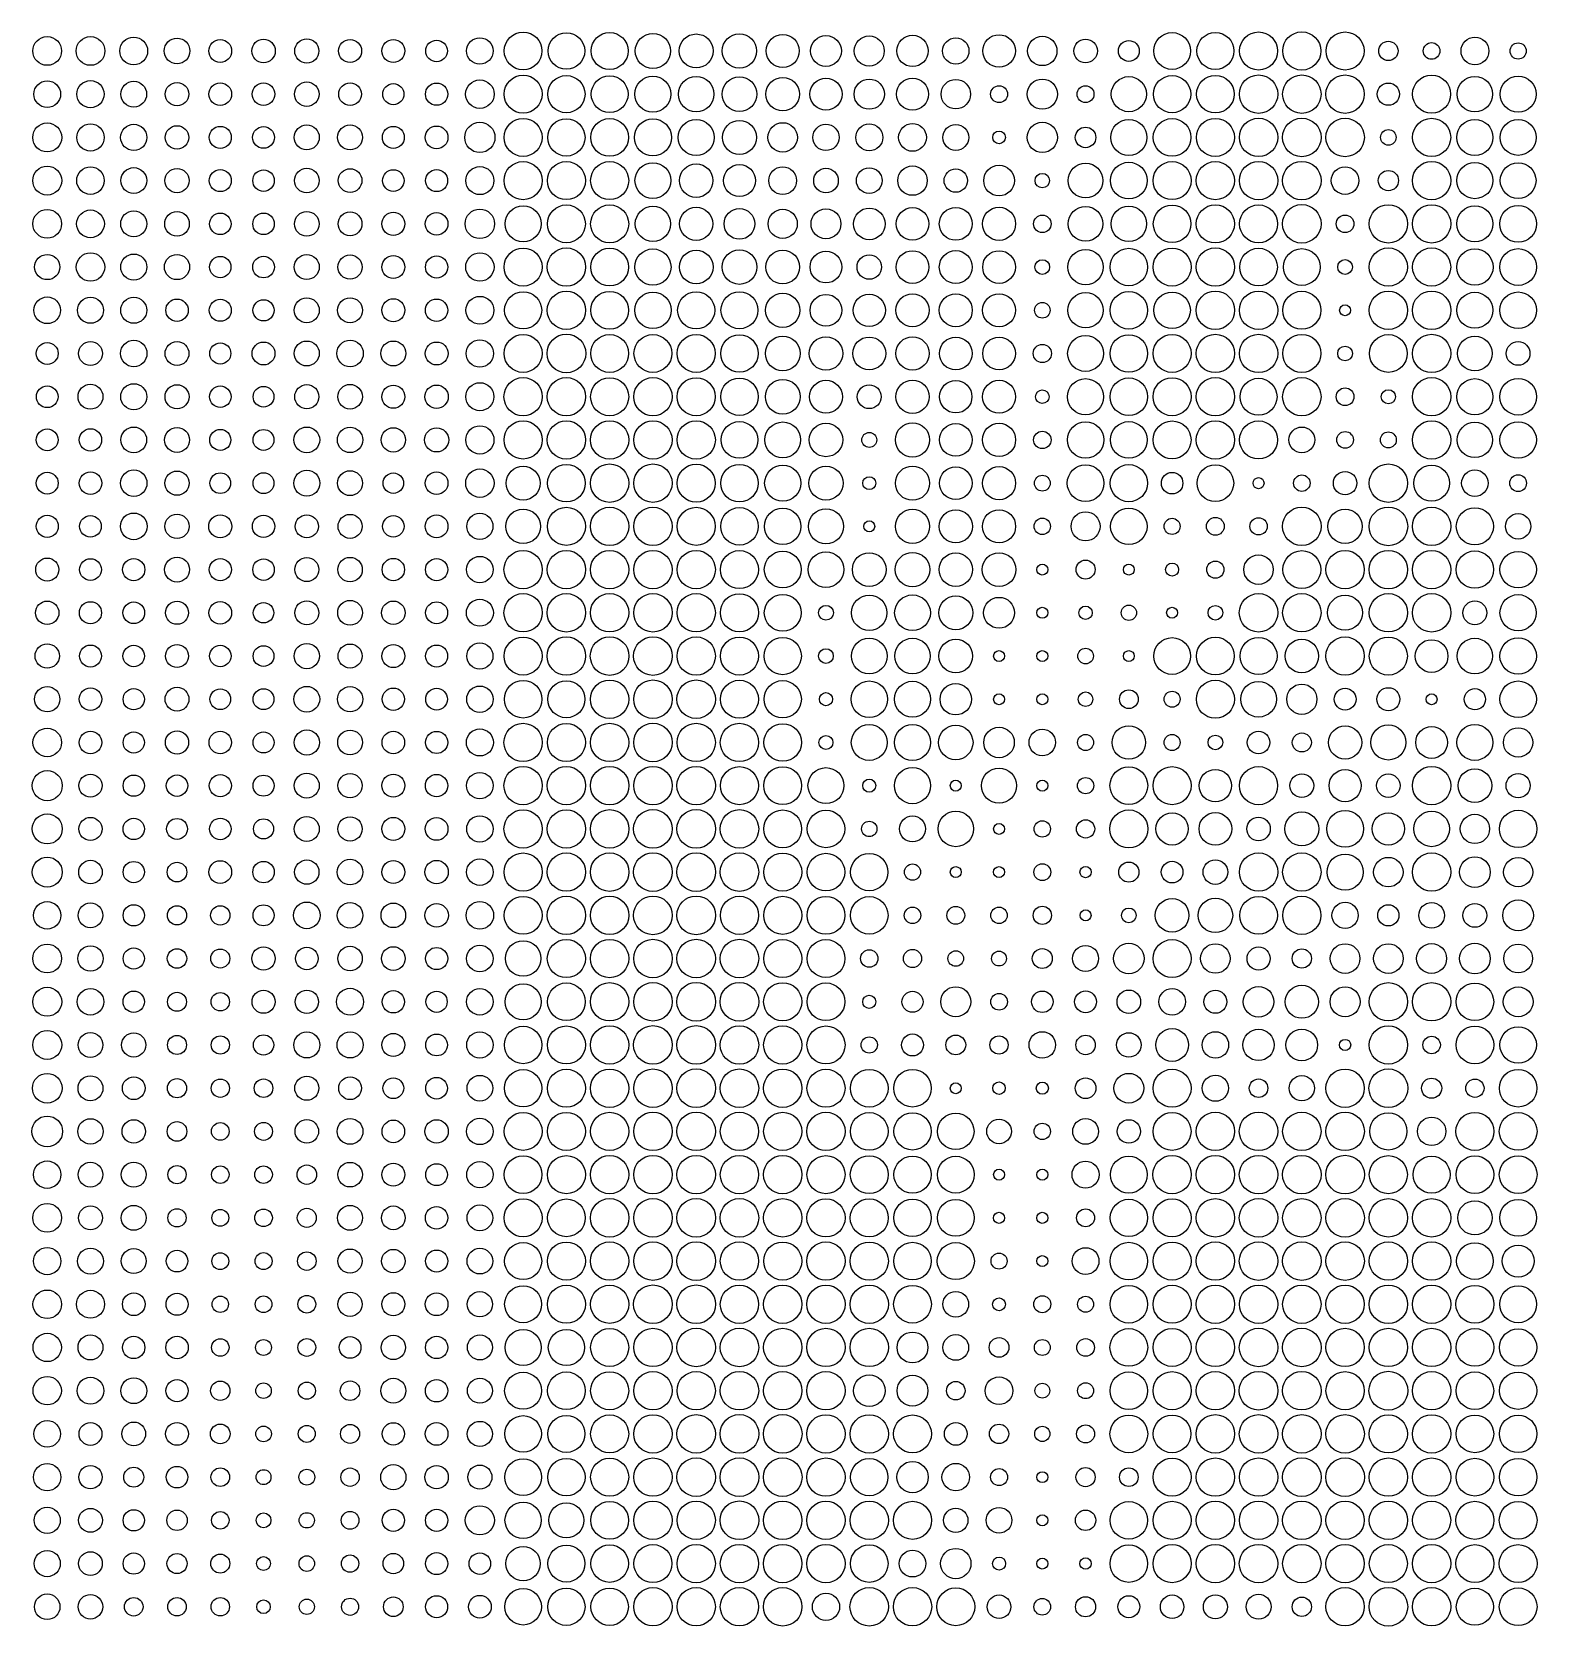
# Model space of a CAD drawing. Header units: millimetres. Extents: x 0 to 15650, y 0 to 8040.
# Drawn here: x 7833 to 9764, y 1999 to 4045 of the extents above; entities that cross this region are included whole.
import ezdxf

# ---------------------------------------------------------------- set-up
doc = ezdxf.new("R2010")
doc.units = ezdxf.units.MM
doc.layers.add('Default', color=7, linetype='Continuous', true_color=0x000000)

msp = doc.modelspace()

# ---------------------------------------------------------------- linework, layer by layer
at = {"layer": 'Default', "color": 0}
for centre, radius in [((7852.7, 4020), 18.4), ((7908.2, 4020), 18.4), ((7963.7, 4020), 17.8), ((8019.2, 4020), 16.5), ((8074.7, 4020), 14.6), ((8130.2, 4020), 15.1), ((8185.7, 4020), 15.5), ((8241.2, 4020), 14.8), ((8296.7, 4020), 14.8), ((8352.2, 4020), 13.9), ((8407.7, 4020), 17), ((8463.2, 4020), 24.2), ((8518.7, 4020), 23.5), ((8574.2, 4020), 23.7), ((8629.7, 4020), 22.6), ((8685.2, 4020), 21.8), ((8740.7, 4020), 22), ((8796.2, 4020), 21.2), ((8851.7, 4020), 19.8), ((8907.2, 4020), 19.3), ((8962.7, 4020), 20.1), ((9018.2, 4020), 16.9), ((9073.7, 4020), 20.9), ((9129.2, 4020), 18.8), ((9184.7, 4020), 15.1), ((9240.2, 4020), 13.4), ((9295.7, 4020), 23.6), ((9351.2, 4020), 23.7), ((9406.6, 4020), 24.4), ((9462.1, 4020), 24.5), ((9517.6, 4020), 24.4), ((9573.1, 4020), 12.4), ((9628.6, 4020), 10.7), ((9684.1, 4020), 17.8), ((9739.6, 4020), 10.4), ((8463.2, 3964.6), 24.4), ((9351.2, 3964.6), 24.1), ((9406.6, 3964.6), 24.6), ((9462.1, 3964.6), 24.6), ((9517.6, 3964.6), 24.6), ((9628.6, 3964.6), 24.4), ((7852.7, 3964.6), 17.2), ((7908.2, 3964.6), 17.4), ((7963.7, 3964.6), 16.5), ((8019.2, 3964.6), 15), ((8074.7, 3964.6), 14.6), ((8130.2, 3964.6), 14.5), ((8185.7, 3964.6), 15.7), ((8241.2, 3964.6), 14.6), ((8296.7, 3964.6), 13.6), ((8352.2, 3964.6), 14.3), ((8407.7, 3964.6), 18.3), ((8518.7, 3964.6), 23.9), ((8574.2, 3964.6), 23.6), ((8629.7, 3964.6), 23.1), ((8685.2, 3964.6), 22.7), ((8740.7, 3964.6), 22.2), ((8796.2, 3964.6), 21.5), ((8851.7, 3964.6), 20.6), ((8907.2, 3964.6), 19.4), ((8962.7, 3964.6), 20.6), ((9018.2, 3964.6), 18.9), ((9073.7, 3964.6), 10.9), ((9129.2, 3964.6), 19.4), ((9184.7, 3964.6), 10.8), ((9240.2, 3964.6), 22.5), ((9295.7, 3964.6), 23.9), ((9573.1, 3964.6), 14.3), ((9684.1, 3964.6), 22.7), ((9739.6, 3964.6), 23.2), ((7852.7, 3909.1), 18.6), ((8407.7, 3909.1), 19.4), ((8463.2, 3909.1), 24.4), ((8518.7, 3909.1), 23.9), ((8574.2, 3909.1), 24.2), ((8629.7, 3909.1), 23.8), ((8685.2, 3909.1), 23.1), ((8740.7, 3909.1), 21.8), ((8796.2, 3909.1), 18.9), ((9129.2, 3909.1), 19.4), ((9240.2, 3909.1), 23.2), ((9295.7, 3909.1), 24.2), ((9351.2, 3909.1), 24.4), ((9406.6, 3909.1), 24.6), ((9462.1, 3909.1), 24.7), ((9517.6, 3909.1), 24.7), ((9628.6, 3909.1), 24.5), ((9684.1, 3909.1), 23.2), ((9739.6, 3909.1), 23), ((7908.2, 3909.1), 17.5), ((7963.7, 3909.1), 16.8), ((8019.2, 3909.1), 15), ((8074.7, 3909.1), 14.1), ((8130.2, 3909.1), 14), ((8185.7, 3909.1), 16), ((8241.2, 3909.1), 16), ((8296.7, 3909.1), 14.1), ((8352.2, 3909.1), 14.6), ((8851.7, 3909.1), 16.9), ((8907.2, 3909.1), 17.3), ((8962.7, 3909.1), 17.8), ((9018.2, 3909.1), 16.6), ((9073.7, 3909.1), 8.13), ((9184.7, 3909.1), 13.2), ((9573.1, 3909.1), 9.96), ((7852.7, 3853.7), 18.6), ((7908.2, 3853.7), 17.7), ((7963.7, 3853.7), 16.6), ((8019.2, 3853.7), 15.5), ((8074.7, 3853.7), 14.1), ((8130.2, 3853.7), 13.8), ((8185.7, 3853.7), 15.8), ((8241.2, 3853.7), 15.2), ((8296.7, 3853.7), 13.9), ((8352.2, 3853.7), 14.1), ((8407.7, 3853.7), 18), ((8463.2, 3853.7), 24.5), ((8518.7, 3853.7), 24.4), ((8574.2, 3853.7), 24.4), ((8629.7, 3853.7), 23), ((8685.2, 3853.7), 21.5), ((8740.7, 3853.7), 20.5), ((8796.2, 3853.7), 17.8), ((8851.7, 3853.7), 15.8), ((8907.2, 3853.7), 16.5), ((8962.7, 3853.7), 18.9), ((9018.2, 3853.7), 15), ((9073.7, 3853.7), 19.7), ((9184.7, 3853.7), 22.3), ((9240.2, 3853.7), 23.5), ((9295.7, 3853.7), 24.4), ((9351.2, 3853.7), 24.5), ((9406.6, 3853.7), 24.6), ((9462.1, 3853.7), 24.7), ((9517.6, 3853.7), 17.7), ((9573.1, 3853.7), 13), ((9628.6, 3853.7), 24.6), ((9684.1, 3853.7), 23.2), ((9739.6, 3853.7), 22.9), ((9129.2, 3853.7), 9.26), ((7852.7, 3798.2), 18.4), ((7908.2, 3798.2), 17.8), ((7963.7, 3798.2), 16.7), ((8019.2, 3798.2), 15.8), ((8074.7, 3798.2), 13.8), ((8130.2, 3798.2), 13.8), ((8185.7, 3798.2), 15.8), ((8241.2, 3798.2), 15.3), ((8296.7, 3798.2), 14.8), ((8352.2, 3798.2), 14.5), ((8407.7, 3798.2), 18.9), ((8463.2, 3798.2), 23.1), ((8518.7, 3798.2), 24.3), ((8574.2, 3798.2), 24.4), ((8629.7, 3798.2), 22.6), ((8685.2, 3798.2), 21.3), ((8740.7, 3798.2), 19.7), ((8796.2, 3798.2), 18.7), ((8851.7, 3798.2), 19.2), ((8907.2, 3798.2), 20.3), ((8962.7, 3798.2), 20.9), ((9018.2, 3798.2), 21.1), ((9073.7, 3798.2), 21.3), ((9129.2, 3798.2), 11.2), ((9184.7, 3798.2), 22.3), ((9240.2, 3798.2), 22.7), ((9295.7, 3798.2), 24.1), ((9351.2, 3798.2), 24.5), ((9406.6, 3798.2), 24.4), ((9462.1, 3798.2), 24.7), ((9517.6, 3798.2), 11.3), ((9573.1, 3798.2), 24.6), ((9628.6, 3798.2), 24.6), ((9684.1, 3798.2), 23.2), ((9739.6, 3798.2), 23.7), ((8463.2, 3742.8), 24.4), ((8518.7, 3742.8), 24.6), ((8574.2, 3742.8), 24.2), ((8629.7, 3742.8), 23.2), ((8685.2, 3742.8), 21.6), ((8740.7, 3742.8), 22.2), ((8796.2, 3742.8), 21.7), ((8962.7, 3742.8), 21), ((9018.2, 3742.8), 21.1), ((9073.7, 3742.8), 21), ((9184.7, 3742.8), 22.7), ((9240.2, 3742.8), 24), ((9295.7, 3742.8), 24.4), ((9351.2, 3742.8), 24.6), ((9406.6, 3742.8), 24.1), ((9462.1, 3742.8), 23.6), ((9573.1, 3742.8), 24.5), ((9628.6, 3742.8), 24.5), ((9684.1, 3742.8), 23.3), ((9739.6, 3742.8), 23.6), ((7852.7, 3742.8), 16.2), ((7908.2, 3742.8), 18.2), ((7963.7, 3742.8), 16.7), ((8019.2, 3742.8), 16.2), ((8074.7, 3742.8), 13.7), ((8130.2, 3742.8), 13.9), ((8185.7, 3742.8), 16), ((8241.2, 3742.8), 15.5), ((8296.7, 3742.8), 14.6), ((8352.2, 3742.8), 14.3), ((8407.7, 3742.8), 18.2), ((8851.7, 3742.8), 20.4), ((8907.2, 3742.8), 15.7), ((9129.2, 3742.8), 9.4), ((9517.6, 3742.8), 9.47), ((7852.7, 3687.3), 17.1), ((7908.2, 3687.3), 16.7), ((7963.7, 3687.3), 16.7), ((8185.7, 3687.3), 16), ((8241.2, 3687.3), 16), ((8407.7, 3687.3), 17.9), ((8463.2, 3687.3), 23.8), ((8518.7, 3687.3), 24.6), ((8574.2, 3687.3), 24.2), ((8629.7, 3687.3), 23.4), ((8685.2, 3687.3), 23.8), ((8740.7, 3687.3), 23.7), ((8796.2, 3687.3), 22), ((8851.7, 3687.3), 20.4), ((8907.2, 3687.3), 20.7), ((8962.7, 3687.3), 21.2), ((9018.2, 3687.3), 21.2), ((9073.7, 3687.3), 21.2), ((9184.7, 3687.3), 22.7), ((9240.2, 3687.3), 24.1), ((9295.7, 3687.3), 23.4), ((9351.2, 3687.3), 24.7), ((9406.6, 3687.3), 24.6), ((9462.1, 3687.3), 24.4), ((9573.1, 3687.3), 24.6), ((9628.6, 3687.3), 24.7), ((9684.1, 3687.3), 23.1), ((9739.6, 3687.3), 23.5), ((8019.2, 3687.3), 14.4), ((8074.7, 3687.3), 14.1), ((8130.2, 3687.3), 13.6), ((8296.7, 3687.3), 14.8), ((8352.2, 3687.3), 14.4), ((9129.2, 3687.3), 10), ((9517.6, 3687.3), 7), ((7852.7, 3631.9), 14.1), ((7908.2, 3631.9), 15.3), ((7963.7, 3631.9), 17), ((8019.2, 3631.9), 15.3), ((8074.7, 3631.9), 13.6), ((8130.2, 3631.9), 14.7), ((8185.7, 3631.9), 16), ((8241.2, 3631.9), 17), ((8296.7, 3631.9), 16), ((8352.2, 3631.9), 14.7), ((8407.7, 3631.9), 17.5), ((8463.2, 3631.9), 24.4), ((8518.7, 3631.9), 24.8), ((8574.2, 3631.9), 24.3), ((8629.7, 3631.9), 24.3), ((8685.2, 3631.9), 24.4), ((8740.7, 3631.9), 24), ((8796.2, 3631.9), 22.3), ((8851.7, 3631.9), 21.5), ((8907.2, 3631.9), 21.1), ((8962.7, 3631.9), 21.4), ((9018.2, 3631.9), 21), ((9073.7, 3631.9), 21), ((9129.2, 3631.9), 11.7), ((9184.7, 3631.9), 23), ((9240.2, 3631.9), 24.1), ((9295.7, 3631.9), 24.4), ((9351.2, 3631.9), 24.6), ((9406.6, 3631.9), 24.6), ((9462.1, 3631.9), 24.5), ((9517.6, 3631.9), 9.47), ((9573.1, 3631.9), 24.2), ((9628.6, 3631.9), 24.6), ((9684.1, 3631.9), 22.3), ((9739.6, 3631.9), 15.2), ((8463.2, 3576.4), 24.6), ((8518.7, 3576.4), 24.6), ((8574.2, 3576.4), 24.4), ((8629.7, 3576.4), 24.6), ((8685.2, 3576.4), 24.4), ((8740.7, 3576.4), 24), ((9240.2, 3576.4), 24.1), ((9295.7, 3576.4), 24.4), ((9351.2, 3576.4), 24.6), ((9406.6, 3576.4), 23.7), ((9462.1, 3576.4), 24.6), ((9628.6, 3576.4), 24.6), ((7852.7, 3576.4), 13.9), ((7908.2, 3576.4), 16), ((7963.7, 3576.4), 16.7), ((8019.2, 3576.4), 15.4), ((8074.7, 3576.4), 13.8), ((8130.2, 3576.4), 13.3), ((8185.7, 3576.4), 15.5), ((8241.2, 3576.4), 15.8), ((8296.7, 3576.4), 14.8), ((8352.2, 3576.4), 15), ((8407.7, 3576.4), 18), ((8796.2, 3576.4), 22.3), ((8851.7, 3576.4), 21.1), ((8907.2, 3576.4), 15.3), ((8962.7, 3576.4), 21.4), ((9018.2, 3576.4), 20.8), ((9073.7, 3576.4), 21.2), ((9129.2, 3576.4), 8.69), ((9184.7, 3576.4), 23.2), ((9517.6, 3576.4), 11.4), ((9573.1, 3576.4), 9.05), ((9684.1, 3576.4), 23.2), ((9739.6, 3576.4), 23.5), ((8407.7, 3521), 18.1), ((8463.2, 3521), 24.5), ((8518.7, 3521), 24.6), ((8574.2, 3521), 24.6), ((8629.7, 3521), 24.6), ((8685.2, 3521), 24.6), ((8740.7, 3521), 23.5), ((8796.2, 3521), 23), ((8851.7, 3521), 21.5), ((8962.7, 3521), 22), ((9018.2, 3521), 21), ((9073.7, 3521), 21.3), ((9184.7, 3521), 23.4), ((9240.2, 3521), 23.5), ((9295.7, 3521), 24.3), ((9351.2, 3521), 24.6), ((9406.6, 3521), 24.4), ((9628.6, 3521), 24.6), ((9684.1, 3521), 22.7), ((9739.6, 3521), 23.4), ((7852.7, 3521), 14), ((7908.2, 3521), 14.3), ((7963.7, 3521), 16.5), ((8019.2, 3521), 16), ((8074.7, 3521), 13.5), ((8130.2, 3521), 13.4), ((8185.7, 3521), 16.5), ((8241.2, 3521), 16.3), ((8296.7, 3521), 15.6), ((8352.2, 3521), 15.5), ((8907.2, 3521), 9.54), ((9129.2, 3521), 11.2), ((9462.1, 3521), 16.5), ((9517.6, 3521), 10.7), ((9573.1, 3521), 10.2), ((7852.7, 3465.5), 14.1), ((7908.2, 3465.5), 14.5), ((7963.7, 3465.5), 17), ((8019.2, 3465.5), 15.5), ((8074.7, 3465.5), 13.3), ((8130.2, 3465.5), 13.4), ((8185.7, 3465.5), 16.7), ((8241.2, 3465.5), 16), ((8296.7, 3465.5), 13.1), ((8352.2, 3465.5), 14.6), ((8407.7, 3465.5), 18.2), ((8463.2, 3465.5), 21.8), ((8518.7, 3465.5), 24.1), ((8574.2, 3465.5), 24.6), ((8629.7, 3465.5), 24.6), ((8685.2, 3465.5), 24.4), ((8740.7, 3465.5), 24), ((8796.2, 3465.5), 23.2), ((8851.7, 3465.5), 21.9), ((8962.7, 3465.5), 22), ((9018.2, 3465.5), 20.9), ((9073.7, 3465.5), 21.3), ((9184.7, 3465.5), 23.5), ((9240.2, 3465.5), 23.9), ((9295.7, 3465.5), 13.8), ((9351.2, 3465.5), 23.5), ((9517.6, 3465.5), 15), ((9573.1, 3465.5), 24.6), ((9628.6, 3465.5), 23), ((9684.1, 3465.5), 17), ((8907.2, 3465.5), 8.27), ((9129.2, 3465.5), 10.1), ((9406.6, 3465.5), 7.07), ((9462.1, 3465.5), 10.5), ((9739.6, 3465.5), 10.7), ((7852.7, 3410.1), 14.2), ((7908.2, 3410.1), 13.9), ((7963.7, 3410.1), 17.1), ((8019.2, 3410.1), 15.6), ((8074.7, 3410.1), 14.8), ((8130.2, 3410.1), 14.3), ((8185.7, 3410.1), 14.8), ((8241.2, 3410.1), 15.4), ((8296.7, 3410.1), 13.8), ((8352.2, 3410.1), 14.6), ((8407.7, 3410.1), 16.8), ((8463.2, 3410.1), 22.2), ((8518.7, 3410.1), 24.4), ((8574.2, 3410.1), 24.6), ((8629.7, 3410.1), 24.6), ((8685.2, 3410.1), 24.4), ((8740.7, 3410.1), 24.1), ((8796.2, 3410.1), 23.4), ((8851.7, 3410.1), 22.6), ((8907.2, 3410.1), 7), ((8962.7, 3410.1), 22), ((9018.2, 3410.1), 21.3), ((9073.7, 3410.1), 21.3), ((9129.2, 3410.1), 10.5), ((9184.7, 3410.1), 18.6), ((9240.2, 3410.1), 23.4), ((9295.7, 3410.1), 10.3), ((9351.2, 3410.1), 11.4), ((9406.6, 3410.1), 11.1), ((9462.1, 3410.1), 24.7), ((9517.6, 3410.1), 22), ((9573.1, 3410.1), 24.8), ((9628.6, 3410.1), 24.6), ((9684.1, 3410.1), 23.8), ((9739.6, 3410.1), 16.3), ((8463.2, 3354.6), 24.6), ((8518.7, 3354.6), 24.6), ((8574.2, 3354.6), 24.6), ((8629.7, 3354.6), 24.6), ((8685.2, 3354.6), 24.6), ((8740.7, 3354.6), 24.4), ((8796.2, 3354.6), 23.6), ((8851.7, 3354.6), 22.9), ((8907.2, 3354.6), 21.7), ((8962.7, 3354.6), 22.1), ((9018.2, 3354.6), 21.5), ((9073.7, 3354.6), 21.7), ((9462.1, 3354.6), 24.3), ((9517.6, 3354.6), 24.6), ((9573.1, 3354.6), 24.7), ((9628.6, 3354.6), 24.6), ((9684.1, 3354.6), 24), ((9739.6, 3354.6), 23.4), ((7852.7, 3354.6), 14.8), ((7908.2, 3354.6), 14), ((7963.7, 3354.6), 14.3), ((8019.2, 3354.6), 16), ((8074.7, 3354.6), 14.2), ((8130.2, 3354.6), 13.8), ((8185.7, 3354.6), 15.4), ((8241.2, 3354.6), 15.7), ((8296.7, 3354.6), 14.4), ((8352.2, 3354.6), 14.3), ((8407.7, 3354.6), 17), ((9129.2, 3354.6), 7), ((9184.7, 3354.6), 12.2), ((9240.2, 3354.6), 7), ((9295.7, 3354.6), 8.41), ((9351.2, 3354.6), 11), ((9406.6, 3354.6), 18.9), ((7852.7, 3299.2), 15), ((8019.2, 3299.2), 14.8), ((8074.7, 3299.2), 14.5), ((8185.7, 3299.2), 15.4), ((8241.2, 3299.2), 15.9), ((8296.7, 3299.2), 15.1), ((8407.7, 3299.2), 17.3), ((8463.2, 3299.2), 24.6), ((8518.7, 3299.2), 24.7), ((8574.2, 3299.2), 24.6), ((8629.7, 3299.2), 24.7), ((8685.2, 3299.2), 24.6), ((8740.7, 3299.2), 24.5), ((8796.2, 3299.2), 23.6), ((8907.2, 3299.2), 22.7), ((8962.7, 3299.2), 22.9), ((9018.2, 3299.2), 21.7), ((9073.7, 3299.2), 19.8), ((9406.6, 3299.2), 24.7), ((9462.1, 3299.2), 24.6), ((9517.6, 3299.2), 22.5), ((9573.1, 3299.2), 24.6), ((9628.6, 3299.2), 24.7), ((9684.1, 3299.2), 15.3), ((9739.6, 3299.2), 23.3), ((7908.2, 3299.2), 14.2), ((7963.7, 3299.2), 13.9), ((8130.2, 3299.2), 13.1), ((8352.2, 3299.2), 14.1), ((8851.7, 3299.2), 9.47), ((9129.2, 3299.2), 7.07), ((9184.7, 3299.2), 8.55), ((9240.2, 3299.2), 9.82), ((9295.7, 3299.2), 7), ((9351.2, 3299.2), 9.4), ((7852.7, 3243.7), 15.6), ((7908.2, 3243.7), 14.1), ((7963.7, 3243.7), 13.8), ((8019.2, 3243.7), 14.7), ((8074.7, 3243.7), 13.8), ((8130.2, 3243.7), 13.3), ((8185.7, 3243.7), 16.2), ((8241.2, 3243.7), 15.4), ((8296.7, 3243.7), 14.8), ((8352.2, 3243.7), 14.1), ((8407.7, 3243.7), 16.8), ((8463.2, 3243.7), 24.4), ((8518.7, 3243.7), 24.7), ((8574.2, 3243.7), 24.8), ((8629.7, 3243.7), 24.8), ((8685.2, 3243.7), 24.6), ((8740.7, 3243.7), 24.4), ((8796.2, 3243.7), 23.9), ((8851.7, 3243.7), 9.4), ((8907.2, 3243.7), 22.9), ((8962.7, 3243.7), 22.8), ((9018.2, 3243.7), 21.6), ((9184.7, 3243.7), 10), ((9295.7, 3243.7), 23.6), ((9351.2, 3243.7), 24.2), ((9406.6, 3243.7), 23.8), ((9462.1, 3243.7), 21.5), ((9517.6, 3243.7), 24.6), ((9573.1, 3243.7), 24.4), ((9628.6, 3243.7), 21), ((9684.1, 3243.7), 22.8), ((9739.6, 3243.7), 23.4), ((9073.7, 3243.7), 7), ((9129.2, 3243.7), 7), ((9240.2, 3243.7), 7), ((8463.2, 3188.3), 24.1), ((8518.7, 3188.3), 23.8), ((8574.2, 3188.3), 24.6), ((8629.7, 3188.3), 24.7), ((8685.2, 3188.3), 24.7), ((8740.7, 3188.3), 24.4), ((8796.2, 3188.3), 23.9), ((8907.2, 3188.3), 23.4), ((9351.2, 3188.3), 24.4), ((9739.6, 3188.3), 23.4), ((7852.7, 3188.3), 16.2), ((7908.2, 3188.3), 14.4), ((7963.7, 3188.3), 13.6), ((8019.2, 3188.3), 15.3), ((8074.7, 3188.3), 13.3), ((8130.2, 3188.3), 13.4), ((8185.7, 3188.3), 16.5), ((8241.2, 3188.3), 16.2), ((8296.7, 3188.3), 14.3), ((8352.2, 3188.3), 14), ((8407.7, 3188.3), 16.9), ((8851.7, 3188.3), 8.41), ((8962.7, 3188.3), 23), ((9018.2, 3188.3), 20.2), ((9073.7, 3188.3), 7), ((9129.2, 3188.3), 7), ((9184.7, 3188.3), 9.33), ((9240.2, 3188.3), 12), ((9295.7, 3188.3), 10.2), ((9406.6, 3188.3), 22.9), ((9462.1, 3188.3), 19.4), ((9517.6, 3188.3), 14), ((9573.1, 3188.3), 14.8), ((9628.6, 3188.3), 7), ((9684.1, 3188.3), 13.6), ((7852.7, 3132.8), 18.3), ((8407.7, 3132.8), 17.3), ((8463.2, 3132.8), 24.6), ((8518.7, 3132.8), 24.4), ((8574.2, 3132.8), 24.6), ((8629.7, 3132.8), 24.7), ((8685.2, 3132.8), 24.6), ((8740.7, 3132.8), 24.6), ((8796.2, 3132.8), 24.1), ((8907.2, 3132.8), 23), ((8962.7, 3132.8), 23.1), ((9018.2, 3132.8), 22.1), ((9073.7, 3132.8), 19.6), ((9240.2, 3132.8), 21.5), ((9517.6, 3132.8), 21.3), ((9573.1, 3132.8), 22.5), ((9628.6, 3132.8), 20.4), ((9684.1, 3132.8), 23), ((9739.6, 3132.8), 18.8), ((7908.2, 3132.8), 14.5), ((7963.7, 3132.8), 13.6), ((8019.2, 3132.8), 14.9), ((8074.7, 3132.8), 14.4), ((8130.2, 3132.8), 13.5), ((8185.7, 3132.8), 16.1), ((8241.2, 3132.8), 15.9), ((8296.7, 3132.8), 14.5), ((8352.2, 3132.8), 14.2), ((8851.7, 3132.8), 8.98), ((9129.2, 3132.8), 17), ((9184.7, 3132.8), 10.3), ((9295.7, 3132.8), 10.3), ((9351.2, 3132.8), 9.4), ((9406.6, 3132.8), 14.5), ((9462.1, 3132.8), 12.2), ((7852.7, 3077.4), 19.3), ((7908.2, 3077.4), 14.8), ((7963.7, 3077.4), 13.6), ((8019.2, 3077.4), 13.7), ((8074.7, 3077.4), 14.2), ((8130.2, 3077.4), 13.5), ((8185.7, 3077.4), 16), ((8241.2, 3077.4), 15.5), ((8296.7, 3077.4), 14.8), ((8352.2, 3077.4), 14.4), ((8407.7, 3077.4), 17), ((8463.2, 3077.4), 24.6), ((8518.7, 3077.4), 24.6), ((8574.2, 3077.4), 24.7), ((8629.7, 3077.4), 24.7), ((8685.2, 3077.4), 24.7), ((8740.7, 3077.4), 24.4), ((8796.2, 3077.4), 24.3), ((8851.7, 3077.4), 23.1), ((8962.7, 3077.4), 23.2), ((9073.7, 3077.4), 22.5), ((9240.2, 3077.4), 24.2), ((9295.7, 3077.4), 24.4), ((9351.2, 3077.4), 20.8), ((9406.6, 3077.4), 24.5), ((9462.1, 3077.4), 15.2), ((9517.6, 3077.4), 20.6), ((9573.1, 3077.4), 15), ((9628.6, 3077.4), 24.6), ((9684.1, 3077.4), 21.6), ((9739.6, 3077.4), 15.5), ((8907.2, 3077.4), 8.41), ((9018.2, 3077.4), 7), ((9129.2, 3077.4), 7.07), ((9184.7, 3077.4), 10.4), ((7852.7, 3021.9), 19.3), ((7908.2, 3021.9), 14.8), ((7963.7, 3021.9), 13.7), ((8019.2, 3021.9), 13.4), ((8074.7, 3021.9), 13.8), ((8130.2, 3021.9), 12.9), ((8185.7, 3021.9), 16), ((8241.2, 3021.9), 15.6), ((8296.7, 3021.9), 14.8), ((8352.2, 3021.9), 14.6), ((8407.7, 3021.9), 16.9), ((8463.2, 3021.9), 24.6), ((8518.7, 3021.9), 24.6), ((8574.2, 3021.9), 24.7), ((8629.7, 3021.9), 24.8), ((8685.2, 3021.9), 24.8), ((8740.7, 3021.9), 24.7), ((8796.2, 3021.9), 24.3), ((8851.7, 3021.9), 24.1), ((8907.2, 3021.9), 9.89), ((8962.7, 3021.9), 16.7), ((9018.2, 3021.9), 22.8), ((9073.7, 3021.9), 7), ((9129.2, 3021.9), 10.5), ((9184.7, 3021.9), 11.7), ((9240.2, 3021.9), 24.4), ((9295.7, 3021.9), 20.7), ((9351.2, 3021.9), 21), ((9406.6, 3021.9), 15.1), ((9462.1, 3021.9), 21.8), ((9517.6, 3021.9), 23.6), ((9573.1, 3021.9), 20.7), ((9628.6, 3021.9), 22.8), ((9684.1, 3021.9), 18.8), ((9739.6, 3021.9), 24), ((8463.2, 2966.5), 24.5), ((8518.7, 2966.5), 24.6), ((8574.2, 2966.5), 24.7), ((8629.7, 2966.5), 24.8), ((8685.2, 2966.5), 24.8), ((8740.7, 2966.5), 24.7), ((8796.2, 2966.5), 24.4), ((8851.7, 2966.5), 24.1), ((8907.2, 2966.5), 23.9), ((9406.6, 2966.5), 24.6), ((9462.1, 2966.5), 24.6), ((9517.6, 2966.5), 23.2), ((9628.6, 2966.5), 24.6), ((7852.7, 2966.5), 19.2), ((7908.2, 2966.5), 15.1), ((7963.7, 2966.5), 13.6), ((8019.2, 2966.5), 12.6), ((8074.7, 2966.5), 14.6), ((8130.2, 2966.5), 13.8), ((8185.7, 2966.5), 15.6), ((8241.2, 2966.5), 16.4), ((8296.7, 2966.5), 14.7), ((8352.2, 2966.5), 15), ((8407.7, 2966.5), 17), ((8962.7, 2966.5), 10.4), ((9018.2, 2966.5), 7.07), ((9073.7, 2966.5), 7.07), ((9129.2, 2966.5), 10.8), ((9184.7, 2966.5), 7.28), ((9240.2, 2966.5), 12.9), ((9295.7, 2966.5), 13.9), ((9351.2, 2966.5), 15.8), ((9573.1, 2966.5), 18.9), ((9684.1, 2966.5), 19.7), ((9739.6, 2966.5), 18.7), ((7852.7, 2911), 17.6), ((7908.2, 2911), 15.9), ((8185.7, 2911), 17.1), ((8241.2, 2911), 16.4), ((8296.7, 2911), 15.8), ((8352.2, 2911), 15.1), ((8407.7, 2911), 17.7), ((8463.2, 2911), 24.3), ((8518.7, 2911), 24.6), ((8574.2, 2911), 24.7), ((8629.7, 2911), 24.8), ((8685.2, 2911), 24.8), ((8740.7, 2911), 24.5), ((8796.2, 2911), 24.4), ((8851.7, 2911), 24.3), ((8907.2, 2911), 24.1), ((9295.7, 2911), 21.6), ((9351.2, 2911), 22.2), ((9406.6, 2911), 24.2), ((9462.1, 2911), 24.5), ((9517.6, 2911), 16.8), ((9628.6, 2911), 16.5), ((9684.1, 2911), 15.3), ((9739.6, 2911), 19.7), ((7963.7, 2911), 13.6), ((8019.2, 2911), 12.3), ((8074.7, 2911), 12.4), ((8130.2, 2911), 13.5), ((8962.7, 2911), 10.5), ((9018.2, 2911), 11.4), ((9073.7, 2911), 10.6), ((9129.2, 2911), 11.7), ((9184.7, 2911), 7), ((9240.2, 2911), 9.4), ((9573.1, 2911), 13.6), ((7852.7, 2855.6), 18.4), ((7908.2, 2855.6), 16.3), ((7963.7, 2855.6), 13.6), ((8019.2, 2855.6), 12.5), ((8074.7, 2855.6), 12.2), ((8130.2, 2855.6), 15), ((8185.7, 2855.6), 14.4), ((8241.2, 2855.6), 15.7), ((8296.7, 2855.6), 15.2), ((8352.2, 2855.6), 14.2), ((8407.7, 2855.6), 17), ((8463.2, 2855.6), 22.8), ((8518.7, 2855.6), 24.5), ((8574.2, 2855.6), 24.6), ((8629.7, 2855.6), 24.7), ((8685.2, 2855.6), 24.7), ((8740.7, 2855.6), 24.7), ((8796.2, 2855.6), 24.4), ((8851.7, 2855.6), 24.3), ((8907.2, 2855.6), 11.2), ((8962.7, 2855.6), 11.7), ((9018.2, 2855.6), 10), ((9073.7, 2855.6), 9.54), ((9129.2, 2855.6), 12.8), ((9184.7, 2855.6), 16.7), ((9240.2, 2855.6), 19.6), ((9295.7, 2855.6), 24.4), ((9351.2, 2855.6), 18.9), ((9406.6, 2855.6), 14.8), ((9462.1, 2855.6), 12.4), ((9517.6, 2855.6), 19), ((9573.1, 2855.6), 19), ((9628.6, 2855.6), 19.2), ((9684.1, 2855.6), 19.7), ((9739.6, 2855.6), 18.4), ((8463.2, 2800.1), 23.2), ((8518.7, 2800.1), 24.2), ((8574.2, 2800.1), 24.6), ((8629.7, 2800.1), 24.7), ((8685.2, 2800.1), 24.8), ((8740.7, 2800.1), 24.8), ((8796.2, 2800.1), 24.5), ((8851.7, 2800.1), 24.2), ((9573.1, 2800.1), 24.6), ((9628.6, 2800.1), 24.6), ((9684.1, 2800.1), 24.1), ((7852.7, 2800.1), 18.6), ((7908.2, 2800.1), 17), ((7963.7, 2800.1), 13.7), ((8019.2, 2800.1), 12.2), ((8074.7, 2800.1), 11.8), ((8130.2, 2800.1), 14.8), ((8185.7, 2800.1), 15), ((8241.2, 2800.1), 17.3), ((8296.7, 2800.1), 14.3), ((8352.2, 2800.1), 13.6), ((8407.7, 2800.1), 17), ((8907.2, 2800.1), 8.41), ((8962.7, 2800.1), 13.5), ((9018.2, 2800.1), 19.3), ((9073.7, 2800.1), 10.7), ((9129.2, 2800.1), 13.8), ((9184.7, 2800.1), 14), ((9240.2, 2800.1), 15.1), ((9295.7, 2800.1), 17.1), ((9351.2, 2800.1), 14.7), ((9406.6, 2800.1), 19.6), ((9462.1, 2800.1), 21.2), ((9517.6, 2800.1), 19.2), ((9739.6, 2800.1), 19.1), ((7852.7, 2744.7), 18.6), ((8185.7, 2744.7), 16.7), ((8241.2, 2744.7), 16.7), ((8407.7, 2744.7), 16.9), ((8463.2, 2744.7), 24), ((8518.7, 2744.7), 24.4), ((8574.2, 2744.7), 24.6), ((8629.7, 2744.7), 24.8), ((8685.2, 2744.7), 24.8), ((8740.7, 2744.7), 24.7), ((8796.2, 2744.7), 24.5), ((8851.7, 2744.7), 24.4), ((9129.2, 2744.7), 17), ((9295.7, 2744.7), 21), ((9351.2, 2744.7), 17), ((9406.6, 2744.7), 20.1), ((9462.1, 2744.7), 20.3), ((9573.1, 2744.7), 24.6), ((9684.1, 2744.7), 24.2), ((9739.6, 2744.7), 23.4), ((7908.2, 2744.7), 15.9), ((7963.7, 2744.7), 15.5), ((8019.2, 2744.7), 12.2), ((8074.7, 2744.7), 11.7), ((8130.2, 2744.7), 13), ((8296.7, 2744.7), 14.8), ((8352.2, 2744.7), 14), ((8907.2, 2744.7), 10.4), ((8962.7, 2744.7), 14.1), ((9018.2, 2744.7), 12.7), ((9073.7, 2744.7), 11.7), ((9184.7, 2744.7), 12.5), ((9240.2, 2744.7), 15.7), ((9517.6, 2744.7), 7.21), ((9628.6, 2744.7), 11.2), ((7852.7, 2689.2), 19), ((7908.2, 2689.2), 16), ((7963.7, 2689.2), 14.6), ((8019.2, 2689.2), 12.3), ((8074.7, 2689.2), 11.7), ((8130.2, 2689.2), 11.9), ((8185.7, 2689.2), 15.5), ((8241.2, 2689.2), 14.6), ((8296.7, 2689.2), 13.3), ((8352.2, 2689.2), 13.9), ((8407.7, 2689.2), 16.5), ((8463.2, 2689.2), 23.9), ((8518.7, 2689.2), 24.4), ((8574.2, 2689.2), 24.6), ((8629.7, 2689.2), 24.7), ((8685.2, 2689.2), 24.8), ((8740.7, 2689.2), 24.7), ((8796.2, 2689.2), 24.6), ((8851.7, 2689.2), 24.4), ((8907.2, 2689.2), 24.2), ((8962.7, 2689.2), 24.1), ((9184.7, 2689.2), 13.3), ((9240.2, 2689.2), 19.1), ((9295.7, 2689.2), 24.4), ((9351.2, 2689.2), 16.8), ((9406.6, 2689.2), 11.9), ((9462.1, 2689.2), 16.2), ((9517.6, 2689.2), 24.6), ((9573.1, 2689.2), 24.9), ((9628.6, 2689.2), 12.9), ((9684.1, 2689.2), 11.7), ((9739.6, 2689.2), 24.1), ((9018.2, 2689.2), 7), ((9073.7, 2689.2), 7.99), ((9129.2, 2689.2), 7.78), ((7852.7, 2633.8), 19.7), ((7908.2, 2633.8), 16.3), ((7963.7, 2633.8), 15), ((8019.2, 2633.8), 12.6), ((8074.7, 2633.8), 11.3), ((8130.2, 2633.8), 11.5), ((8185.7, 2633.8), 15.1), ((8241.2, 2633.8), 16.5), ((8296.7, 2633.8), 14.5), ((8352.2, 2633.8), 15), ((8407.7, 2633.8), 17), ((8463.2, 2633.8), 24.3), ((8518.7, 2633.8), 24.4), ((8574.2, 2633.8), 24.5), ((8629.7, 2633.8), 24.7), ((8685.2, 2633.8), 24.7), ((8740.7, 2633.8), 24.6), ((8796.2, 2633.8), 24.5), ((8851.7, 2633.8), 24.6), ((8907.2, 2633.8), 24.2), ((8962.7, 2633.8), 23.9), ((9018.2, 2633.8), 23.4), ((9073.7, 2633.8), 15.8), ((9129.2, 2633.8), 10.5), ((9184.7, 2633.8), 16.5), ((9240.2, 2633.8), 15), ((9295.7, 2633.8), 24.3), ((9351.2, 2633.8), 24.6), ((9406.6, 2633.8), 24.7), ((9462.1, 2633.8), 24.6), ((9517.6, 2633.8), 24.7), ((9573.1, 2633.8), 23.9), ((9628.6, 2633.8), 18.2), ((9684.1, 2633.8), 24.4), ((9739.6, 2633.8), 24.2), ((8463.2, 2578.3), 24.2), ((8518.7, 2578.3), 24.4), ((8574.2, 2578.3), 24.6), ((8629.7, 2578.3), 24.7), ((8685.2, 2578.3), 24.7), ((8740.7, 2578.3), 24.6), ((8796.2, 2578.3), 24.6), ((8851.7, 2578.3), 24.4), ((8907.2, 2578.3), 24.3), ((8962.7, 2578.3), 23.9), ((9018.2, 2578.3), 23.6), ((9240.2, 2578.3), 23.7), ((9295.7, 2578.3), 24.6), ((9351.2, 2578.3), 24.6), ((9406.6, 2578.3), 24.7), ((9462.1, 2578.3), 24.7), ((9517.6, 2578.3), 24.8), ((9573.1, 2578.3), 24.4), ((9628.6, 2578.3), 23.7), ((9684.1, 2578.3), 24.2), ((9739.6, 2578.3), 24.2), ((7852.7, 2578.3), 17.6), ((7908.2, 2578.3), 15.9), ((7963.7, 2578.3), 16), ((8019.2, 2578.3), 11.7), ((8074.7, 2578.3), 11.2), ((8130.2, 2578.3), 11.3), ((8185.7, 2578.3), 12.5), ((8241.2, 2578.3), 15.8), ((8296.7, 2578.3), 14.8), ((8352.2, 2578.3), 14), ((8407.7, 2578.3), 16.9), ((9073.7, 2578.3), 7), ((9129.2, 2578.3), 7), ((9184.7, 2578.3), 17.4), ((7852.7, 2522.9), 18.4), ((7908.2, 2522.9), 15.3), ((7963.7, 2522.9), 16), ((8241.2, 2522.9), 16), ((8296.7, 2522.9), 15.2), ((8352.2, 2522.9), 14.4), ((8407.7, 2522.9), 16.5), ((8463.2, 2522.9), 24.4), ((8518.7, 2522.9), 24.2), ((8574.2, 2522.9), 24.7), ((8629.7, 2522.9), 24.7), ((8685.2, 2522.9), 24.8), ((8740.7, 2522.9), 24.7), ((8796.2, 2522.9), 24.6), ((8851.7, 2522.9), 24.5), ((8907.2, 2522.9), 24.4), ((8962.7, 2522.9), 24), ((9018.2, 2522.9), 23.6), ((9240.2, 2522.9), 23.9), ((9295.7, 2522.9), 24.4), ((9351.2, 2522.9), 24.6), ((9406.6, 2522.9), 24.7), ((9462.1, 2522.9), 24.6), ((9517.6, 2522.9), 24.7), ((9573.1, 2522.9), 24.6), ((9628.6, 2522.9), 24.6), ((9684.1, 2522.9), 22), ((9739.6, 2522.9), 23.7), ((8019.2, 2522.9), 11.7), ((8074.7, 2522.9), 10.8), ((8130.2, 2522.9), 11.3), ((8185.7, 2522.9), 12.2), ((9073.7, 2522.9), 7.14), ((9129.2, 2522.9), 7.14), ((9184.7, 2522.9), 11.5), ((7852.7, 2467.4), 17.5), ((7908.2, 2467.4), 16.6), ((7963.7, 2467.4), 16), ((8019.2, 2467.4), 13.9), ((8074.7, 2467.4), 10.8), ((8130.2, 2467.4), 10.9), ((8185.7, 2467.4), 11.9), ((8241.2, 2467.4), 15.5), ((8296.7, 2467.4), 15), ((8352.2, 2467.4), 14.2), ((8407.7, 2467.4), 16.5), ((8463.2, 2467.4), 23.8), ((8518.7, 2467.4), 24.4), ((8574.2, 2467.4), 24.6), ((8629.7, 2467.4), 24.7), ((8685.2, 2467.4), 24.8), ((8740.7, 2467.4), 24.6), ((8796.2, 2467.4), 24.4), ((8851.7, 2467.4), 24.6), ((8907.2, 2467.4), 24.5), ((8962.7, 2467.4), 24.1), ((9018.2, 2467.4), 23.8), ((9073.7, 2467.4), 10.3), ((9184.7, 2467.4), 17.2), ((9240.2, 2467.4), 24.1), ((9295.7, 2467.4), 24.4), ((9351.2, 2467.4), 24.6), ((9406.6, 2467.4), 24.7), ((9462.1, 2467.4), 24.7), ((9517.6, 2467.4), 24.7), ((9573.1, 2467.4), 24.6), ((9628.6, 2467.4), 24.6), ((9684.1, 2467.4), 23.5), ((9739.6, 2467.4), 20.5), ((9129.2, 2467.4), 7.07), ((8463.2, 2412), 23.7), ((8518.7, 2412), 24.4), ((8574.2, 2412), 24.5), ((8629.7, 2412), 24.8), ((8685.2, 2412), 24.8), ((8740.7, 2412), 24.6), ((8796.2, 2412), 24.6), ((8851.7, 2412), 24.6), ((8907.2, 2412), 24.6), ((8962.7, 2412), 24.2), ((9240.2, 2412), 24.1), ((9295.7, 2412), 24.4), ((9351.2, 2412), 24.6), ((9406.6, 2412), 24.6), ((9462.1, 2412), 24.6), ((9517.6, 2412), 24.6), ((9573.1, 2412), 24.7), ((9628.6, 2412), 24.6), ((9684.1, 2412), 24.3), ((9739.6, 2412), 23.7), ((7852.7, 2412), 18.3), ((7908.2, 2412), 17.9), ((7963.7, 2412), 14.5), ((8019.2, 2412), 14.1), ((8074.7, 2412), 10.5), ((8130.2, 2412), 10.7), ((8185.7, 2412), 11.4), ((8241.2, 2412), 15.5), ((8296.7, 2412), 14.8), ((8352.2, 2412), 14.6), ((8407.7, 2412), 16.2), ((9018.2, 2412), 16.5), ((9073.7, 2412), 8.2), ((9129.2, 2412), 10.9), ((9184.7, 2412), 10.2), ((7852.7, 2356.6), 18.2), ((8463.2, 2356.6), 23.2), ((8518.7, 2356.6), 23.2), ((8574.2, 2356.6), 24.4), ((8629.7, 2356.6), 24.6), ((8685.2, 2356.6), 24.7), ((8740.7, 2356.6), 24.7), ((8796.2, 2356.6), 24.6), ((8851.7, 2356.6), 24.6), ((8907.2, 2356.6), 24.6), ((8962.7, 2356.6), 19.8), ((9018.2, 2356.6), 16.5), ((9240.2, 2356.6), 24.2), ((9295.7, 2356.6), 24.4), ((9351.2, 2356.6), 24.6), ((9406.6, 2356.6), 24.7), ((9462.1, 2356.6), 24.7), ((9517.6, 2356.6), 24.6), ((9573.1, 2356.6), 24.6), ((9628.6, 2356.6), 24.6), ((9684.1, 2356.6), 24.2), ((9739.6, 2356.6), 23.9), ((7908.2, 2356.6), 16), ((7963.7, 2356.6), 14.3), ((8019.2, 2356.6), 14.4), ((8074.7, 2356.6), 11.2), ((8130.2, 2356.6), 10.2), ((8185.7, 2356.6), 11.4), ((8241.2, 2356.6), 13.9), ((8296.7, 2356.6), 15.6), ((8352.2, 2356.6), 14.3), ((8407.7, 2356.6), 16), ((9073.7, 2356.6), 12.6), ((9129.2, 2356.6), 10.2), ((9184.7, 2356.6), 11.3), ((7852.7, 2301.1), 18.2), ((7908.2, 2301.1), 17.2), ((7963.7, 2301.1), 16.6), ((8019.2, 2301.1), 14.3), ((8074.7, 2301.1), 12.4), ((8185.7, 2301.1), 11), ((8241.2, 2301.1), 12.5), ((8296.7, 2301.1), 16), ((8352.2, 2301.1), 14.4), ((8407.7, 2301.1), 16), ((8463.2, 2301.1), 23.7), ((8518.7, 2301.1), 24.2), ((8574.2, 2301.1), 24.4), ((8629.7, 2301.1), 24.6), ((8685.2, 2301.1), 24.6), ((8740.7, 2301.1), 24.7), ((8796.2, 2301.1), 24.6), ((8851.7, 2301.1), 24.6), ((8907.2, 2301.1), 20.3), ((8962.7, 2301.1), 19.8), ((9018.2, 2301.1), 11.9), ((9073.7, 2301.1), 17.7), ((9184.7, 2301.1), 10.2), ((9240.2, 2301.1), 24.1), ((9295.7, 2301.1), 24.5), ((9351.2, 2301.1), 24.6), ((9406.6, 2301.1), 24.8), ((9462.1, 2301.1), 24.7), ((9517.6, 2301.1), 24.5), ((9573.1, 2301.1), 24.9), ((9628.6, 2301.1), 24.6), ((9684.1, 2301.1), 24.1), ((9739.6, 2301.1), 23.9), ((8130.2, 2301.1), 9.96), ((9129.2, 2301.1), 9.54), ((8740.7, 2245.7), 24.8), ((8796.2, 2245.7), 24.8), ((7852.7, 2245.7), 17.1), ((7908.2, 2245.7), 14.7), ((7963.7, 2245.7), 15.2), ((8019.2, 2245.7), 14.6), ((8074.7, 2245.7), 12.6), ((8130.2, 2245.7), 10), ((8185.7, 2245.7), 10.9), ((8241.2, 2245.7), 12.2), ((8296.7, 2245.7), 14.3), ((8352.2, 2245.7), 14.6), ((8407.7, 2245.7), 16.1), ((8463.2, 2245.7), 23.4), ((8518.7, 2245.7), 23.8), ((8574.2, 2245.7), 24.4), ((8629.7, 2245.7), 24.6), ((8685.2, 2245.7), 24.7), ((8851.7, 2245.7), 24.6), ((8907.2, 2245.7), 24.6), ((8962.7, 2245.7), 24.3), ((9018.2, 2245.7), 14.6), ((9073.7, 2245.7), 12.4), ((9129.2, 2245.7), 9.75), ((9184.7, 2245.7), 11.6), ((9240.2, 2245.7), 24.2), ((9295.7, 2245.7), 24.2), ((9351.2, 2245.7), 24.7), ((9406.6, 2245.7), 24.7), ((9462.1, 2245.7), 24.7), ((9517.6, 2245.7), 24.7), ((9573.1, 2245.7), 24.5), ((9628.6, 2245.7), 24.6), ((9684.1, 2245.7), 24.1), ((9739.6, 2245.7), 24), ((8463.2, 2190.2), 23.5), ((8518.7, 2190.2), 24), ((8574.2, 2190.2), 24.4), ((8629.7, 2190.2), 24.6), ((8685.2, 2190.2), 24.7), ((8740.7, 2190.2), 24.8), ((8796.2, 2190.2), 24.8), ((8851.7, 2190.2), 24.6), ((8907.2, 2190.2), 23.9), ((8962.7, 2190.2), 20.2), ((9295.7, 2190.2), 24.4), ((9351.2, 2190.2), 24.6), ((9406.6, 2190.2), 24.6), ((9462.1, 2190.2), 24.8), ((9517.6, 2190.2), 24.8), ((9573.1, 2190.2), 24.6), ((9628.6, 2190.2), 24.6), ((9684.1, 2190.2), 24.2), ((9739.6, 2190.2), 24.1), ((7852.7, 2190.2), 17.6), ((7908.2, 2190.2), 14.9), ((7963.7, 2190.2), 12.8), ((8019.2, 2190.2), 13.8), ((8074.7, 2190.2), 11.9), ((8130.2, 2190.2), 9.54), ((8185.7, 2190.2), 10.1), ((8241.2, 2190.2), 11.8), ((8296.7, 2190.2), 16.2), ((8352.2, 2190.2), 15), ((8407.7, 2190.2), 15.5), ((9018.2, 2190.2), 17.7), ((9073.7, 2190.2), 10.9), ((9129.2, 2190.2), 7), ((9184.7, 2190.2), 12.3), ((9240.2, 2190.2), 11.9), ((7852.7, 2134.8), 16.8), ((7908.2, 2134.8), 15.3), ((7963.7, 2134.8), 13.6), ((8019.2, 2134.8), 13.1), ((8296.7, 2134.8), 14.3), ((8352.2, 2134.8), 14.3), ((8407.7, 2134.8), 18.7), ((8463.2, 2134.8), 23.3), ((8518.7, 2134.8), 22.5), ((8574.2, 2134.8), 24.2), ((8629.7, 2134.8), 24.6), ((8685.2, 2134.8), 24.6), ((8740.7, 2134.8), 24.8), ((8796.2, 2134.8), 24.7), ((8851.7, 2134.8), 24.6), ((8907.2, 2134.8), 24.6), ((8962.7, 2134.8), 24.4), ((9018.2, 2134.8), 15.6), ((9073.7, 2134.8), 16.5), ((9184.7, 2134.8), 13.1), ((9240.2, 2134.8), 24.1), ((9295.7, 2134.8), 24.4), ((9351.2, 2134.8), 24.6), ((9406.6, 2134.8), 24.6), ((9462.1, 2134.8), 24.7), ((9517.6, 2134.8), 24.6), ((9573.1, 2134.8), 24.6), ((9628.6, 2134.8), 24.5), ((9684.1, 2134.8), 24.4), ((9739.6, 2134.8), 24.2), ((8074.7, 2134.8), 11.2), ((8130.2, 2134.8), 9.47), ((8185.7, 2134.8), 9.82), ((8241.2, 2134.8), 11.4), ((9129.2, 2134.8), 7), ((7852.7, 2079.3), 16.8), ((7908.2, 2079.3), 15.2), ((7963.7, 2079.3), 13.6), ((8019.2, 2079.3), 12.9), ((8074.7, 2079.3), 12.2), ((8130.2, 2079.3), 8.91), ((8185.7, 2079.3), 9.96), ((8241.2, 2079.3), 11.2), ((8296.7, 2079.3), 13.1), ((8352.2, 2079.3), 14.2), ((8407.7, 2079.3), 13.8), ((8463.2, 2079.3), 22), ((8518.7, 2079.3), 23.7), ((8574.2, 2079.3), 24.1), ((8629.7, 2079.3), 24.4), ((8685.2, 2079.3), 24.6), ((8740.7, 2079.3), 24.6), ((8796.2, 2079.3), 24.7), ((8851.7, 2079.3), 24.6), ((8907.2, 2079.3), 24.1), ((8962.7, 2079.3), 17.2), ((9018.2, 2079.3), 19.5), ((9073.7, 2079.3), 8.41), ((9184.7, 2079.3), 7.35), ((9240.2, 2079.3), 24.1), ((9295.7, 2079.3), 24.5), ((9351.2, 2079.3), 24.6), ((9406.6, 2079.3), 24.7), ((9462.1, 2079.3), 24.6), ((9517.6, 2079.3), 24.6), ((9573.1, 2079.3), 24.4), ((9628.6, 2079.3), 24.6), ((9684.1, 2079.3), 24.3), ((9739.6, 2079.3), 24.3), ((9129.2, 2079.3), 7), ((8463.2, 2023.9), 23.4), ((8518.7, 2023.9), 23.9), ((8574.2, 2023.9), 24), ((8629.7, 2023.9), 24.6), ((8685.2, 2023.9), 24.6), ((8740.7, 2023.9), 24.6), ((8796.2, 2023.9), 24.7), ((8907.2, 2023.9), 24.7), ((8962.7, 2023.9), 24.6), ((9018.2, 2023.9), 24.3), ((9517.6, 2023.9), 24.6), ((9573.1, 2023.9), 24.8), ((9628.6, 2023.9), 24.6), ((9684.1, 2023.9), 23.8), ((9739.6, 2023.9), 24.2), ((7852.7, 2023.9), 16.4), ((7908.2, 2023.9), 15.7), ((7963.7, 2023.9), 11.9), ((8019.2, 2023.9), 11.8), ((8074.7, 2023.9), 11.8), ((8130.2, 2023.9), 8.69), ((8185.7, 2023.9), 9.75), ((8241.2, 2023.9), 11), ((8296.7, 2023.9), 12.6), ((8352.2, 2023.9), 14.1), ((8407.7, 2023.9), 14.6), ((8851.7, 2023.9), 17.5), ((9073.7, 2023.9), 15.1), ((9129.2, 2023.9), 10.7), ((9184.7, 2023.9), 12.9), ((9240.2, 2023.9), 14.1), ((9295.7, 2023.9), 15.1), ((9351.2, 2023.9), 15.4), ((9406.6, 2023.9), 16), ((9462.1, 2023.9), 12.4)]:
    msp.add_circle(centre, radius, dxfattribs=at)

doc.saveas('drawing.dxf')
